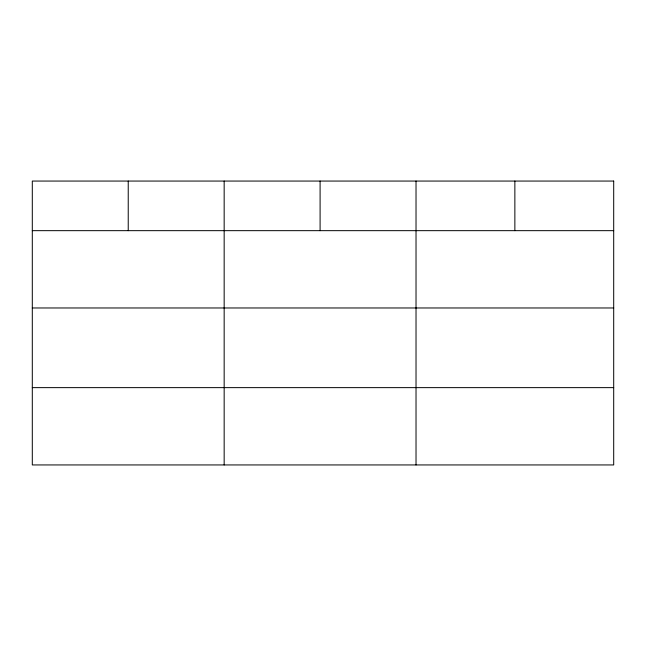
<?xml version="1.0" encoding="UTF-8"?>
<svg xmlns="http://www.w3.org/2000/svg" width="646" height="646" viewBox="0 0 646 646"><rect width="100%" height="100%" fill="white"/><g stroke="black" fill="none" stroke-linecap="round" stroke-linejoin="round"><path stroke-width="0.97" d="M32.3 230.662L613.7 230.662M32.3 307.972L613.7 307.972M32.3 387.632L613.7 387.632M514.862 181.058L514.862 230.662M416.024 181.058L416.024 464.942M320.093 181.058L320.093 230.662M224.162 181.058L224.162 464.942M128.231 181.058L128.231 230.662M613.7 181.058L32.3 181.058L32.3 464.942L613.7 464.942L613.7 181.058"/></g></svg>
